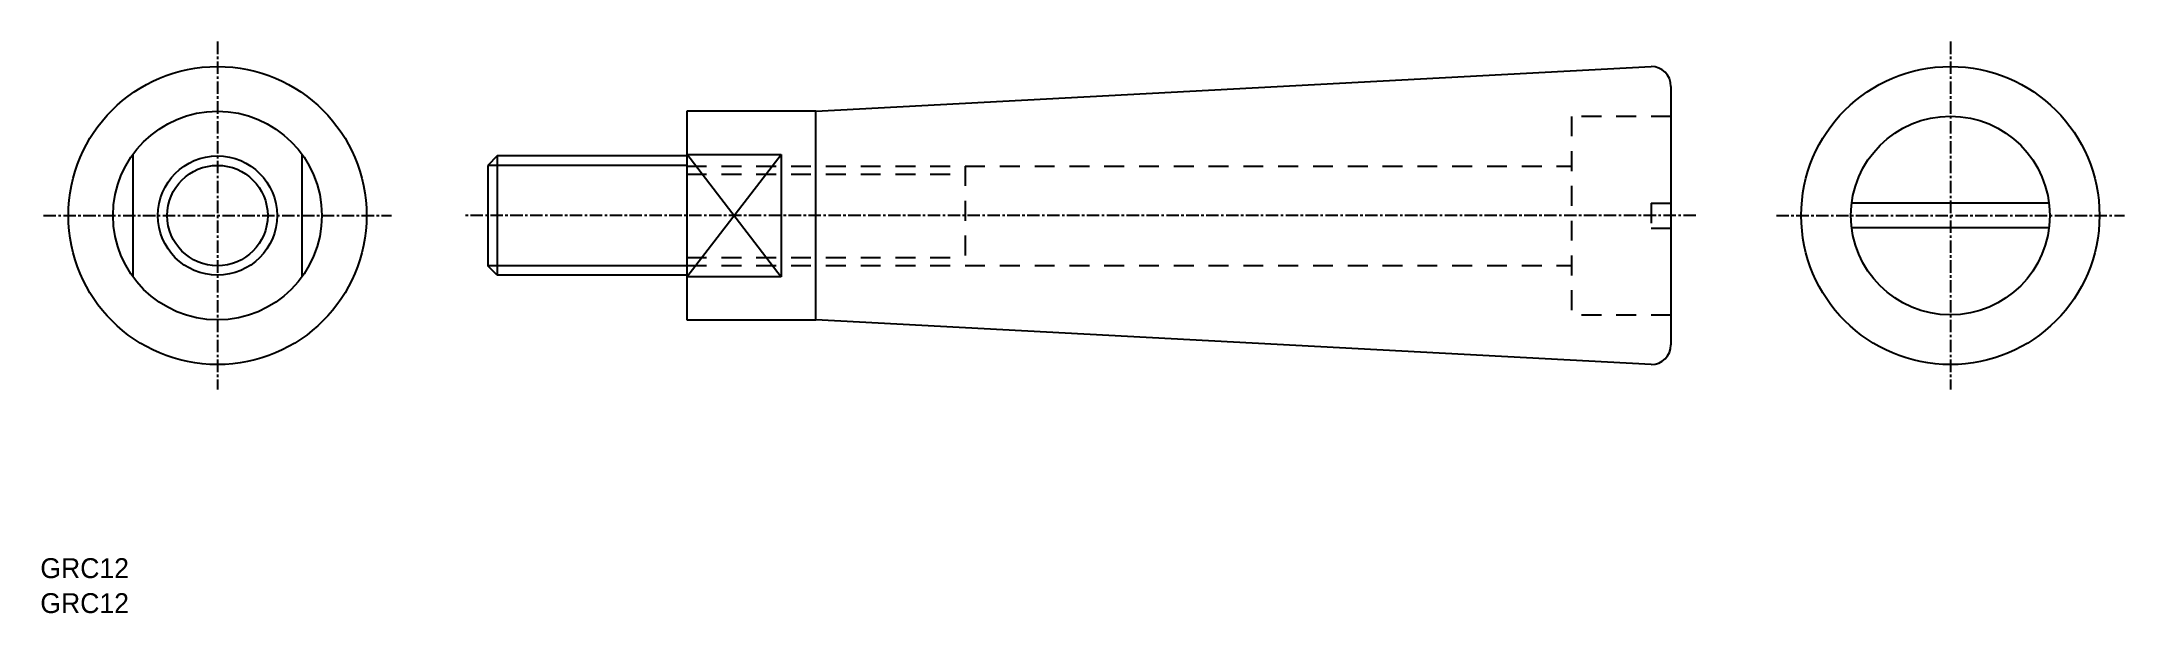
# Model space of a CAD drawing. Extents: x 0 to 210, y 0 to 58.
import ezdxf

# ---------------------------------------------------------------- set-up
doc = ezdxf.new("R2010")
doc.units = 0
doc.linetypes.add('CENTER', pattern=[2, 1.25, -0.25, 0.25, -0.25])
doc.linetypes.add('DASHED', pattern=[3.5, 2, -1.5])
doc.layers.get('0').update_dxf_attribs({"linetype": 'CONTINUOUS'})
doc.layers.add('CENTER', color=1, linetype='CENTER')

msp = doc.modelspace()

# ---------------------------------------------------------------- linework, layer by layer
for p, q in [((78.02, 50.5), (162.02, 55)), ((164.02, 53), (164.02, 27)), ((65.02, 50.5), (65.02, 29.5)), ((78.02, 50.5), (65.02, 50.5)), ((78.02, 29.5), (78.02, 50.5)), ((65.02, 46.21), (74.52, 33.84)), ((65.02, 33.84), (74.52, 46.16)), ((65.02, 46.16), (74.52, 46.16)), ((74.52, 46.16), (74.52, 33.84)), ((45.96, 46), (45.02, 45.05)), ((45.02, 45.05), (45.02, 34.95)), ((45.96, 46), (45.96, 34)), ((65.02, 46), (45.96, 46)), ((45.96, 34), (45.02, 34.95)), ((65.02, 34), (45.96, 34)), ((74.52, 33.84), (65.02, 33.84)), ((65.02, 29.5), (78.02, 29.5)), ((162.02, 25), (78.02, 29.5))]:
    msp.add_line(p, q)
at = {"color": 3, "linetype": 'DASHED'}
for p, q in [((164.02, 49.98), (154.02, 49.98)), ((154.02, 49.98), (154.02, 29.98)), ((65.02, 44.98), (154.02, 44.98)), ((65.02, 44.17), (93.02, 44.17)), ((93.02, 44.98), (93.02, 34.98)), ((162.02, 41.23), (162.02, 38.73)), ((162.02, 41.23), (164.02, 41.23)), ((162.02, 38.73), (164.02, 38.73)), ((65.02, 35.79), (93.02, 35.79)), ((65.02, 34.98), (154.02, 34.98)), ((164.02, 29.98), (154.02, 29.98))]:
    msp.add_line(p, q, dxfattribs=at)
at = {"color": 7, "linetype": 'CONTINUOUS'}
for p, q in [((9.32, 46.16), (9.32, 33.84)), ((26.32, 46.16), (26.32, 33.84)), ((202.05, 41.25), (182.18, 41.25)), ((202.05, 38.75), (182.21, 38.75))]:
    msp.add_line(p, q, dxfattribs=at)
at = {"color": 3}
for p, q in [((65.02, 45.05), (45.02, 45.05)), ((65.02, 34.95), (45.02, 34.95))]:
    msp.add_line(p, q, dxfattribs=at)
at = {"color": 7, "linetype": 'CONTINUOUS'}
for centre, radius in [((17.82, 40), 15), ((192.13, 40), 15), ((17.82, 40), 10.5), ((192.13, 40), 10), ((17.82, 40), 6)]:
    msp.add_circle(centre, radius, dxfattribs=at)
at = {"color": 3, "linetype": 'CONTINUOUS'}
msp.add_circle((17.82, 40), 5.05, dxfattribs=at)
at = {"color": 7, "linetype": 'CONTINUOUS'}
for centre, start, end in [((162.02, 53), 0, 90), ((162.02, 27), 270, 0)]:
    msp.add_arc(centre, 2, start, end, dxfattribs=at)
at = {"layer": 'CENTER', "color": 1, "linetype": 'CENTER'}
for p, q in [((17.82, 57.5), (17.82, 22.5)), ((192.13, 57.5), (192.13, 22.5)), ((0.32, 40), (35.32, 40)), ((166.52, 40), (42.52, 40)), ((174.63, 40), (209.63, 40))]:
    msp.add_line(p, q, dxfattribs=at)

# ---------------------------------------------------------------- texts
for p in [(0, 3.52), (0, 0)]:
    msp.add_text('GRC12', height=2).set_placement(p)

doc.saveas('drawing.dxf')
